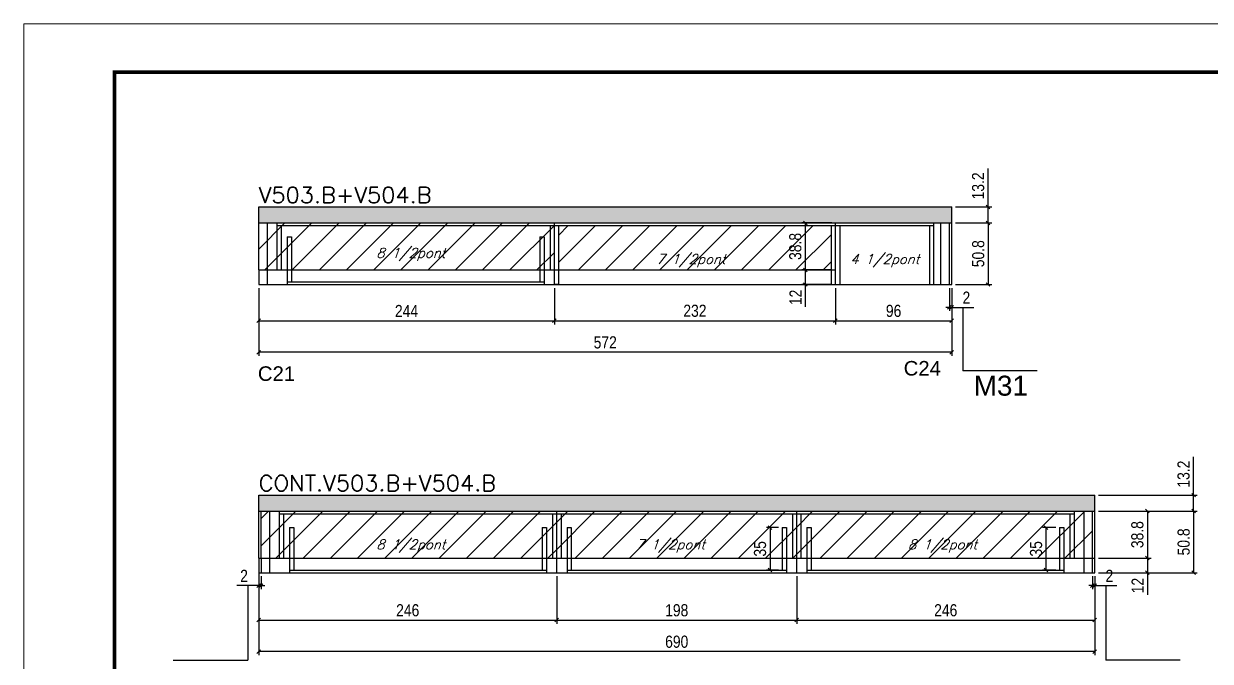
# Model space of a CAD drawing. Extents: x -21493 to -15213, y -12134 to 11887.
# Drawn here: x -18310 to -17331, y 9064 to 9590 of the extents above; entities that cross this region are included whole.
import ezdxf

# ---------------------------------------------------------------- set-up
doc = ezdxf.new("R2010")
doc.units = 0
doc.linetypes.add('DASHED', pattern=[0.75, 0.5, -0.25])
for name, color, linetype in [('5', 5, 'Continuous'), ('COTA', 241, 'Continuous'), ('NOMENCLATURA', 7, 'Continuous'), ('Painéis', 200, 'Continuous'), ('Reaproveitamento', 251, 'Continuous'), ('SARR_2.2x7', 40, 'Continuous'), ('SARR_3.5x7', 81, 'Continuous'), ('texto', 7, 'Continuous')]:
    doc.layers.add(name, color=color, linetype=linetype)
for name, color, linetype, lineweight in [('Folhas', 255, 'Continuous', 9), ('SARRAFO DE PRESSAO', 251, 'DASHED', 9), ('Texto Seção', 7, 'Continuous', 15)]:
    doc.layers.add(name, color=color, linetype=linetype, lineweight=lineweight)
doc.styles.add('COTA TECNICA', font='techl___.ttf', dxfattribs={"height": 10})
doc.styles.add('REGUA-120', font='ROMANS.shx', dxfattribs={"height": 15})
doc.styles.add('Romans', font='romans.shx')
doc.styles.get("Standard").update_dxf_attribs({"font": 'arial.ttf'})
doc.dimstyles.new('PAINEL', dxfattribs={"dimtxt": 10, "dimasz": 3, "dimexe": 3, "dimexo": 3, "dimgap": 3, "dimtad": 1, "dimdec": 1, "dimzin": 12, "dimdsep": 46, "dimtxsty": 'COTA TECNICA', "dimblk1": 'OBLIQUE', "dimblk2": 'OBLIQUE', "dimsah": 1, "dimcen": 0.9, "dimclrd": 4, "dimclre": 4, "dimclrt": 240, "dimadec": 1, "dimazin": 3, "dimtfac": 1, "dimtdec": 1, "dimtmove": 0, "dimatfit": 3, "dimfxl": 1, "dimtolj": 1, "dimtzin": 12, "dimarcsym": 0})
pattern_1 = [(45, (-158630.698, -18004.242), (-11.2253202, 11.2253202), [])]

# ---------------------------------------------------------------- blocks, each defined once
blk = doc.blocks.new('_Oblique')
at = {"color": 0, "linetype": 'ByBlock', "lineweight": -2}
blk.add_line((-0.5, -0.5), (0.5, 0.5), dxfattribs=at)
blk = doc.blocks.new('*D106')
at = {"layer": 'COTA', "color": 4, "lineweight": -2, "ltscale": 25, "transparency": 16777216}
for p, q in [((-18116.02, 9371.84), (-18116.02, 9315.88)), ((-17544.02, 9371.84), (-17544.02, 9315.88)), ((-17544.02, 9318.88), (-18116.02, 9318.88))]:
    blk.add_line(p, q, dxfattribs=at)
at = {"layer": 'Defpoints', "color": 0, "ltscale": 25, "transparency": 16777216}
for p in [(-18116.02, 9374.84), (-17544.02, 9374.84), (-18116.02, 9318.88)]:
    blk.add_point(p, dxfattribs=at)
at = {"layer": 'COTA', "color": 4, "lineweight": -2, "ltscale": 25, "transparency": 16777216, "xscale": 3, "yscale": 3, "zscale": 3, "rotation": 180}
blk.add_blockref('_Oblique', (-18116.02, 9318.88), dxfattribs=at)
at = {"layer": 'COTA', "color": 4, "lineweight": -2, "ltscale": 25, "transparency": 16777216, "xscale": 3, "yscale": 3, "zscale": 3}
blk.add_blockref('_Oblique', (-17544.02, 9318.88), dxfattribs=at)
at = {"layer": 'COTA', "color": 240, "ltscale": 25, "transparency": 16777216, "insert": (-17830.02, 9326.99), "char_height": 10, "attachment_point": 5, "style": 'COTA TECNICA'}
blk.add_mtext('\\A1;572', dxfattribs=at)
blk = doc.blocks.new('*D107')
at = {"layer": 'COTA', "color": 4, "lineweight": -2, "ltscale": 25, "transparency": 16777216}
for p, q in [((-18116.02, 9371.84), (-18116.02, 9341.87)), ((-17872.02, 9371.84), (-17872.02, 9341.87)), ((-18116.02, 9344.87), (-17872.02, 9344.87))]:
    blk.add_line(p, q, dxfattribs=at)
at = {"layer": 'Defpoints', "color": 0, "ltscale": 25, "transparency": 16777216}
for p in [(-18116.02, 9374.84), (-17872.02, 9374.84), (-17872.02, 9344.87)]:
    blk.add_point(p, dxfattribs=at)
at = {"layer": 'COTA', "color": 4, "lineweight": -2, "ltscale": 25, "transparency": 16777216, "xscale": 3, "yscale": 3, "zscale": 3, "rotation": 180}
blk.add_blockref('_Oblique', (-18116.02, 9344.87), dxfattribs=at)
at = {"layer": 'COTA', "color": 4, "lineweight": -2, "ltscale": 25, "transparency": 16777216, "xscale": 3, "yscale": 3, "zscale": 3}
blk.add_blockref('_Oblique', (-17872.02, 9344.87), dxfattribs=at)
at = {"layer": 'COTA', "color": 240, "ltscale": 25, "transparency": 16777216, "insert": (-17994.02, 9352.94), "char_height": 10, "attachment_point": 5, "style": 'COTA TECNICA'}
blk.add_mtext('\\A1;244', dxfattribs=at)
blk = doc.blocks.new('*D108')
at = {"layer": 'COTA', "color": 4, "lineweight": -2, "ltscale": 25, "transparency": 16777216}
for p, q in [((-17872.02, 9371.84), (-17872.02, 9341.87)), ((-17640.02, 9371.84), (-17640.02, 9341.87)), ((-17872.02, 9344.87), (-17640.02, 9344.87))]:
    blk.add_line(p, q, dxfattribs=at)
at = {"layer": 'Defpoints', "color": 0, "ltscale": 25, "transparency": 16777216}
for p in [(-17872.02, 9374.84), (-17640.02, 9374.84), (-17640.02, 9344.87)]:
    blk.add_point(p, dxfattribs=at)
at = {"layer": 'COTA', "color": 4, "lineweight": -2, "ltscale": 25, "transparency": 16777216, "xscale": 3, "yscale": 3, "zscale": 3, "rotation": 180}
blk.add_blockref('_Oblique', (-17872.02, 9344.87), dxfattribs=at)
at = {"layer": 'COTA', "color": 4, "lineweight": -2, "ltscale": 25, "transparency": 16777216, "xscale": 3, "yscale": 3, "zscale": 3}
blk.add_blockref('_Oblique', (-17640.02, 9344.87), dxfattribs=at)
at = {"layer": 'COTA', "color": 240, "ltscale": 25, "transparency": 16777216, "insert": (-17756.02, 9353.09), "char_height": 10, "attachment_point": 5, "style": 'COTA TECNICA'}
blk.add_mtext('\\A1;232', dxfattribs=at)
blk = doc.blocks.new('*D109')
at = {"layer": 'COTA', "color": 4, "lineweight": -2, "ltscale": 25, "transparency": 16777216}
for p, q in [((-17640.02, 9371.84), (-17640.02, 9341.87)), ((-17544.02, 9371.84), (-17544.02, 9341.87)), ((-17640.02, 9344.87), (-17544.02, 9344.87))]:
    blk.add_line(p, q, dxfattribs=at)
at = {"layer": 'Defpoints', "color": 0, "ltscale": 25, "transparency": 16777216}
for p in [(-17640.02, 9374.84), (-17544.02, 9374.84), (-17544.02, 9344.87)]:
    blk.add_point(p, dxfattribs=at)
at = {"layer": 'COTA', "color": 4, "lineweight": -2, "ltscale": 25, "transparency": 16777216, "xscale": 3, "yscale": 3, "zscale": 3, "rotation": 180}
blk.add_blockref('_Oblique', (-17640.02, 9344.87), dxfattribs=at)
at = {"layer": 'COTA', "color": 4, "lineweight": -2, "ltscale": 25, "transparency": 16777216, "xscale": 3, "yscale": 3, "zscale": 3}
blk.add_blockref('_Oblique', (-17544.02, 9344.87), dxfattribs=at)
at = {"layer": 'COTA', "color": 240, "ltscale": 25, "transparency": 16777216, "insert": (-17592.02, 9353), "char_height": 10, "attachment_point": 5, "style": 'COTA TECNICA'}
blk.add_mtext('\\A1;96', dxfattribs=at)
blk = doc.blocks.new('*D110')
at = {"layer": 'COTA', "color": 4, "lineweight": -2, "ltscale": 25, "transparency": 16777216}
for p, q in [((-17541.02, 9425.64), (-17511.03, 9425.64)), ((-17514.03, 9425.64), (-17514.03, 9374.84)), ((-17541.02, 9374.84), (-17511.03, 9374.84))]:
    blk.add_line(p, q, dxfattribs=at)
at = {"layer": 'Defpoints', "color": 0, "ltscale": 25, "transparency": 16777216}
for p in [(-17544.02, 9425.64), (-17544.02, 9374.84), (-17514.03, 9374.84)]:
    blk.add_point(p, dxfattribs=at)
at = {"layer": 'COTA', "color": 4, "lineweight": -2, "ltscale": 25, "transparency": 16777216, "xscale": 3, "yscale": 3, "zscale": 3}
for p, rotation in [((-17514.03, 9425.64), 90), ((-17514.03, 9374.84), 270)]:
    blk.add_blockref('_Oblique', p, dxfattribs=dict(at, rotation=rotation))
at = {"layer": 'COTA', "color": 240, "ltscale": 25, "transparency": 16777216, "insert": (-17522.16, 9400.24), "char_height": 10, "attachment_point": 5, "rotation": 90, "style": 'COTA TECNICA'}
blk.add_mtext('\\A1;50.8', dxfattribs=at)
blk = doc.blocks.new('*D742')
at = {"layer": 'COTA', "color": 4, "lineweight": -2, "ltscale": 25, "transparency": 16777216}
for p, q in [((-18116.02, 9145.95), (-18116.02, 9068.79)), ((-17426.02, 9133.95), (-17426.02, 9068.79)), ((-17426.02, 9071.79), (-18116.02, 9071.79))]:
    blk.add_line(p, q, dxfattribs=at)
at = {"layer": 'Defpoints', "color": 0, "ltscale": 25, "transparency": 16777216}
for p in [(-18116.02, 9148.95), (-17426.02, 9136.95), (-18116.02, 9071.79)]:
    blk.add_point(p, dxfattribs=at)
at = {"layer": 'COTA', "color": 4, "lineweight": -2, "ltscale": 25, "transparency": 16777216, "xscale": 3, "yscale": 3, "zscale": 3, "rotation": 180}
blk.add_blockref('_Oblique', (-18116.02, 9071.79), dxfattribs=at)
at = {"layer": 'COTA', "color": 4, "lineweight": -2, "ltscale": 25, "transparency": 16777216, "xscale": 3, "yscale": 3, "zscale": 3}
blk.add_blockref('_Oblique', (-17426.02, 9071.79), dxfattribs=at)
at = {"layer": 'COTA', "color": 240, "ltscale": 25, "transparency": 16777216, "insert": (-17771.02, 9079.92), "char_height": 10, "attachment_point": 5, "style": 'COTA TECNICA'}
blk.add_mtext('\\A1;690', dxfattribs=at)
blk = doc.blocks.new('*D743')
at = {"layer": 'COTA', "color": 4, "lineweight": -2, "ltscale": 25, "transparency": 16777216}
for p, q in [((-18116.02, 9145.95), (-18116.02, 9094.78)), ((-17870.02, 9133.95), (-17870.02, 9094.78)), ((-18116.02, 9097.78), (-17870.02, 9097.78))]:
    blk.add_line(p, q, dxfattribs=at)
at = {"layer": 'Defpoints', "color": 0, "ltscale": 25, "transparency": 16777216}
for p in [(-18116.02, 9148.95), (-17870.02, 9136.95), (-17870.02, 9097.78)]:
    blk.add_point(p, dxfattribs=at)
at = {"layer": 'COTA', "color": 4, "lineweight": -2, "ltscale": 25, "transparency": 16777216, "xscale": 3, "yscale": 3, "zscale": 3, "rotation": 180}
blk.add_blockref('_Oblique', (-18116.02, 9097.78), dxfattribs=at)
at = {"layer": 'COTA', "color": 4, "lineweight": -2, "ltscale": 25, "transparency": 16777216, "xscale": 3, "yscale": 3, "zscale": 3}
blk.add_blockref('_Oblique', (-17870.02, 9097.78), dxfattribs=at)
at = {"layer": 'COTA', "color": 240, "ltscale": 25, "transparency": 16777216, "insert": (-17993.02, 9105.88), "char_height": 10, "attachment_point": 5, "style": 'COTA TECNICA'}
blk.add_mtext('\\A1;246', dxfattribs=at)
blk = doc.blocks.new('*D111')
at = {"layer": 'COTA', "color": 4, "lineweight": -2, "ltscale": 25, "transparency": 16777216}
for p, q in [((-17870.02, 9133.95), (-17870.02, 9094.78)), ((-17672.02, 9133.95), (-17672.02, 9094.78)), ((-17870.02, 9097.78), (-17672.02, 9097.78))]:
    blk.add_line(p, q, dxfattribs=at)
at = {"layer": 'Defpoints', "color": 0, "ltscale": 25, "transparency": 16777216}
for p in [(-17870.02, 9136.95), (-17672.02, 9136.95), (-17672.02, 9097.78)]:
    blk.add_point(p, dxfattribs=at)
at = {"layer": 'COTA', "color": 4, "lineweight": -2, "ltscale": 25, "transparency": 16777216, "xscale": 3, "yscale": 3, "zscale": 3, "rotation": 180}
blk.add_blockref('_Oblique', (-17870.02, 9097.78), dxfattribs=at)
at = {"layer": 'COTA', "color": 4, "lineweight": -2, "ltscale": 25, "transparency": 16777216, "xscale": 3, "yscale": 3, "zscale": 3}
blk.add_blockref('_Oblique', (-17672.02, 9097.78), dxfattribs=at)
at = {"layer": 'COTA', "color": 240, "ltscale": 25, "transparency": 16777216, "insert": (-17771.02, 9105.88), "char_height": 10, "attachment_point": 5, "style": 'COTA TECNICA'}
blk.add_mtext('\\A1;198', dxfattribs=at)
blk = doc.blocks.new('*D112')
at = {"layer": 'COTA', "color": 4, "lineweight": -2, "ltscale": 25, "transparency": 16777216}
for p, q in [((-17672.02, 9133.95), (-17672.02, 9094.78)), ((-17426.02, 9133.95), (-17426.02, 9094.78)), ((-17672.02, 9097.78), (-17426.02, 9097.78))]:
    blk.add_line(p, q, dxfattribs=at)
at = {"layer": 'Defpoints', "color": 0, "ltscale": 25, "transparency": 16777216}
for p in [(-17672.02, 9136.95), (-17426.02, 9136.95), (-17426.02, 9097.78)]:
    blk.add_point(p, dxfattribs=at)
at = {"layer": 'COTA', "color": 4, "lineweight": -2, "ltscale": 25, "transparency": 16777216, "xscale": 3, "yscale": 3, "zscale": 3, "rotation": 180}
blk.add_blockref('_Oblique', (-17672.02, 9097.78), dxfattribs=at)
at = {"layer": 'COTA', "color": 4, "lineweight": -2, "ltscale": 25, "transparency": 16777216, "xscale": 3, "yscale": 3, "zscale": 3}
blk.add_blockref('_Oblique', (-17426.02, 9097.78), dxfattribs=at)
at = {"layer": 'COTA', "color": 240, "ltscale": 25, "transparency": 16777216, "insert": (-17549.02, 9105.88), "char_height": 10, "attachment_point": 5, "style": 'COTA TECNICA'}
blk.add_mtext('\\A1;246', dxfattribs=at)
blk = doc.blocks.new('*D744')
at = {"layer": 'COTA', "color": 4, "lineweight": -2, "ltscale": 25, "transparency": 16777216}
for p, q in [((-17423.02, 9187.75), (-17379.58, 9187.75)), ((-17382.58, 9187.75), (-17382.58, 9148.95)), ((-17423.02, 9148.95), (-17379.58, 9148.95))]:
    blk.add_line(p, q, dxfattribs=at)
at = {"layer": 'Defpoints', "color": 0, "ltscale": 25, "transparency": 16777216}
for p in [(-17426.02, 9187.75), (-17426.02, 9148.95), (-17382.58, 9148.95)]:
    blk.add_point(p, dxfattribs=at)
at = {"layer": 'COTA', "color": 4, "lineweight": -2, "ltscale": 25, "transparency": 16777216, "xscale": 3, "yscale": 3, "zscale": 3}
for p, rotation in [((-17382.58, 9187.75), 90), ((-17382.58, 9148.95), 270)]:
    blk.add_blockref('_Oblique', p, dxfattribs=dict(at, rotation=rotation))
at = {"layer": 'COTA', "color": 240, "ltscale": 25, "transparency": 16777216, "insert": (-17390.83, 9168.35), "char_height": 10, "attachment_point": 5, "rotation": 90, "style": 'COTA TECNICA'}
blk.add_mtext('\\A1;38.8', dxfattribs=at)
blk = doc.blocks.new('*D745')
at = {"layer": 'COTA', "color": 4, "lineweight": -2, "ltscale": 25, "transparency": 16777216}
for p, q in [((-17344.51, 9200.95), (-17344.51, 9232.68)), ((-17423.02, 9200.95), (-17341.51, 9200.95)), ((-17344.51, 9187.75), (-17344.51, 9200.95)), ((-17423.02, 9187.75), (-17341.51, 9187.75))]:
    blk.add_line(p, q, dxfattribs=at)
at = {"layer": 'Defpoints', "color": 0, "ltscale": 25, "transparency": 16777216}
for p in [(-17426.02, 9200.95), (-17344.51, 9200.95), (-17426.02, 9187.75)]:
    blk.add_point(p, dxfattribs=at)
at = {"layer": 'COTA', "color": 4, "lineweight": -2, "ltscale": 25, "transparency": 16777216, "xscale": 3, "yscale": 3, "zscale": 3}
for p, rotation in [((-17344.51, 9200.95), 90), ((-17344.51, 9187.75), 270)]:
    blk.add_blockref('_Oblique', p, dxfattribs=dict(at, rotation=rotation))
at = {"layer": 'COTA', "color": 240, "ltscale": 25, "transparency": 16777216, "insert": (-17352.73, 9218.31), "char_height": 10, "attachment_point": 5, "rotation": 90, "style": 'COTA TECNICA'}
blk.add_mtext('\\A1;13.2', dxfattribs=at)
blk = doc.blocks.new('*D98')
at = {"layer": 'COTA', "color": 4, "lineweight": -2, "ltscale": 25, "transparency": 16777216}
for p, q in [((-17428.02, 9126.31), (-17431.02, 9126.31)), ((-17428.02, 9133.95), (-17428.02, 9123.31)), ((-17428.02, 9126.31), (-17426.02, 9126.31)), ((-17426.02, 9133.95), (-17426.02, 9123.31)), ((-17426.02, 9126.31), (-17407.91, 9126.31))]:
    blk.add_line(p, q, dxfattribs=at)
at = {"layer": 'Defpoints', "color": 0, "ltscale": 25, "transparency": 16777216}
for p in [(-17428.02, 9136.95), (-17426.02, 9136.95), (-17426.02, 9126.31)]:
    blk.add_point(p, dxfattribs=at)
at = {"layer": 'COTA', "color": 4, "lineweight": -2, "ltscale": 25, "transparency": 16777216, "xscale": 3, "yscale": 3, "zscale": 3}
blk.add_blockref('_Oblique', (-17428.02, 9126.31), dxfattribs=at)
at = {"layer": 'COTA', "color": 4, "lineweight": -2, "ltscale": 25, "transparency": 16777216, "xscale": 3, "yscale": 3, "zscale": 3, "rotation": 180}
blk.add_blockref('_Oblique', (-17426.02, 9126.31), dxfattribs=at)
at = {"layer": 'COTA', "color": 240, "ltscale": 25, "transparency": 16777216, "insert": (-17413.97, 9134.31), "char_height": 10, "attachment_point": 5, "style": 'COTA TECNICA'}
blk.add_mtext('\\A1;2', dxfattribs=at)
blk = doc.blocks.new('*D99')
at = {"layer": 'COTA', "color": 4, "lineweight": -2, "ltscale": 25, "transparency": 16777216}
for p, q in [((-18116.02, 9126.31), (-18134.14, 9126.31)), ((-18116.02, 9133.95), (-18116.02, 9123.31)), ((-18114.02, 9126.31), (-18116.02, 9126.31)), ((-18114.02, 9133.95), (-18114.02, 9123.31)), ((-18114.02, 9126.31), (-18111.02, 9126.31))]:
    blk.add_line(p, q, dxfattribs=at)
at = {"layer": 'Defpoints', "color": 0, "ltscale": 25, "transparency": 16777216}
for p in [(-18116.02, 9136.95), (-18114.02, 9136.95), (-18116.02, 9126.31)]:
    blk.add_point(p, dxfattribs=at)
at = {"layer": 'COTA', "color": 4, "lineweight": -2, "ltscale": 25, "transparency": 16777216, "xscale": 3, "yscale": 3, "zscale": 3}
blk.add_blockref('_Oblique', (-18116.02, 9126.31), dxfattribs=at)
at = {"layer": 'COTA', "color": 4, "lineweight": -2, "ltscale": 25, "transparency": 16777216, "xscale": 3, "yscale": 3, "zscale": 3, "rotation": 180}
blk.add_blockref('_Oblique', (-18114.02, 9126.31), dxfattribs=at)
at = {"layer": 'COTA', "color": 240, "ltscale": 25, "transparency": 16777216, "insert": (-18128.08, 9134.31), "char_height": 10, "attachment_point": 5, "style": 'COTA TECNICA'}
blk.add_mtext('\\A1;2', dxfattribs=at)
blk = doc.blocks.new('*D721')
at = {"layer": 'COTA', "color": 4, "lineweight": -2, "ltscale": 25, "transparency": 16777216}
for p, q in [((-17514.03, 9438.84), (-17514.03, 9470.57)), ((-17541.02, 9438.84), (-17511.03, 9438.84)), ((-17514.03, 9425.64), (-17514.03, 9438.84)), ((-17541.02, 9425.64), (-17511.03, 9425.64))]:
    blk.add_line(p, q, dxfattribs=at)
at = {"layer": 'Defpoints', "color": 0, "ltscale": 25, "transparency": 16777216}
for p in [(-17544.02, 9438.84), (-17514.03, 9438.84), (-17544.02, 9425.64)]:
    blk.add_point(p, dxfattribs=at)
at = {"layer": 'COTA', "color": 4, "lineweight": -2, "ltscale": 25, "transparency": 16777216, "xscale": 3, "yscale": 3, "zscale": 3}
for p, rotation in [((-17514.03, 9438.84), 90), ((-17514.03, 9425.64), 270)]:
    blk.add_blockref('_Oblique', p, dxfattribs=dict(at, rotation=rotation))
at = {"layer": 'COTA', "color": 240, "ltscale": 25, "transparency": 16777216, "insert": (-17522.25, 9456.21), "char_height": 10, "attachment_point": 5, "rotation": 90, "style": 'COTA TECNICA'}
blk.add_mtext('\\A1;13.2', dxfattribs=at)
blk = doc.blocks.new('*D722')
at = {"layer": 'COTA', "color": 4, "lineweight": -2, "ltscale": 25, "transparency": 16777216}
for p, q in [((-17546.02, 9371.84), (-17546.02, 9352.96)), ((-17544.02, 9371.84), (-17544.02, 9352.96)), ((-17546.02, 9355.96), (-17549.02, 9355.96)), ((-17546.02, 9355.96), (-17544.02, 9355.96)), ((-17544.02, 9355.96), (-17525.91, 9355.96))]:
    blk.add_line(p, q, dxfattribs=at)
at = {"layer": 'Defpoints', "color": 0, "ltscale": 25, "transparency": 16777216}
for p in [(-17546.02, 9374.84), (-17544.02, 9374.84), (-17544.02, 9355.96)]:
    blk.add_point(p, dxfattribs=at)
at = {"layer": 'COTA', "color": 4, "lineweight": -2, "ltscale": 25, "transparency": 16777216, "xscale": 3, "yscale": 3, "zscale": 3}
blk.add_blockref('_Oblique', (-17546.02, 9355.96), dxfattribs=at)
at = {"layer": 'COTA', "color": 4, "lineweight": -2, "ltscale": 25, "transparency": 16777216, "xscale": 3, "yscale": 3, "zscale": 3, "rotation": 180}
blk.add_blockref('_Oblique', (-17544.02, 9355.96), dxfattribs=at)
at = {"layer": 'COTA', "color": 240, "ltscale": 25, "transparency": 16777216, "insert": (-17531.97, 9363.96), "char_height": 10, "attachment_point": 5, "style": 'COTA TECNICA'}
blk.add_mtext('\\A1;2', dxfattribs=at)
blk = doc.blocks.new('*D792')
at = {"layer": 'COTA', "color": 4, "lineweight": -2, "ltscale": 25, "transparency": 16777216}
for p, q in [((-17423.02, 9148.95), (-17379.58, 9148.95)), ((-17382.58, 9148.95), (-17382.58, 9136.95)), ((-17423.02, 9136.95), (-17379.58, 9136.95)), ((-17382.58, 9136.95), (-17382.58, 9118.63))]:
    blk.add_line(p, q, dxfattribs=at)
at = {"layer": 'Defpoints', "color": 0, "ltscale": 25, "transparency": 16777216}
for p in [(-17426.02, 9148.95), (-17382.58, 9148.95), (-17426.02, 9136.95)]:
    blk.add_point(p, dxfattribs=at)
at = {"layer": 'COTA', "color": 4, "lineweight": -2, "ltscale": 25, "transparency": 16777216, "xscale": 3, "yscale": 3, "zscale": 3}
for p, rotation in [((-17382.58, 9148.95), 90), ((-17382.58, 9136.95), 270)]:
    blk.add_blockref('_Oblique', p, dxfattribs=dict(at, rotation=rotation))
at = {"layer": 'COTA', "color": 240, "ltscale": 25, "transparency": 16777216, "insert": (-17390.64, 9126.29), "char_height": 10, "attachment_point": 5, "rotation": 90, "style": 'COTA TECNICA'}
blk.add_mtext('\\A1;12', dxfattribs=at)
blk = doc.blocks.new('*D793')
at = {"layer": 'COTA', "color": 4, "lineweight": -2, "ltscale": 25, "transparency": 16777216}
for p, q in [((-17423.02, 9187.75), (-17341.51, 9187.75)), ((-17344.51, 9187.75), (-17344.51, 9136.95)), ((-17423.02, 9136.95), (-17341.51, 9136.95))]:
    blk.add_line(p, q, dxfattribs=at)
at = {"layer": 'Defpoints', "color": 0, "ltscale": 25, "transparency": 16777216}
for p in [(-17426.02, 9187.75), (-17426.02, 9136.95), (-17344.51, 9136.95)]:
    blk.add_point(p, dxfattribs=at)
at = {"layer": 'COTA', "color": 4, "lineweight": -2, "ltscale": 25, "transparency": 16777216, "xscale": 3, "yscale": 3, "zscale": 3}
for p, rotation in [((-17344.51, 9187.75), 90), ((-17344.51, 9136.95), 270)]:
    blk.add_blockref('_Oblique', p, dxfattribs=dict(at, rotation=rotation))
at = {"layer": 'COTA', "color": 240, "ltscale": 25, "transparency": 16777216, "insert": (-17352.64, 9162.35), "char_height": 10, "attachment_point": 5, "rotation": 90, "style": 'COTA TECNICA'}
blk.add_mtext('\\A1;50.8', dxfattribs=at)
blk = doc.blocks.new('*D794')
at = {"layer": 'COTA', "color": 4, "lineweight": -2, "ltscale": 25, "transparency": 16777216}
for p, q in [((-17458.03, 9174.12), (-17469.23, 9174.12)), ((-17466.23, 9139.15), (-17466.23, 9174.12)), ((-17458.03, 9139.15), (-17469.23, 9139.15))]:
    blk.add_line(p, q, dxfattribs=at)
at = {"layer": 'Defpoints', "color": 0, "ltscale": 25, "transparency": 16777216}
for p in [(-17466.23, 9174.12), (-17455.03, 9174.12), (-17455.03, 9139.15)]:
    blk.add_point(p, dxfattribs=at)
at = {"layer": 'COTA', "color": 4, "lineweight": -2, "ltscale": 25, "transparency": 16777216, "xscale": 3, "yscale": 3, "zscale": 3}
for p, rotation in [((-17466.23, 9174.12), 90), ((-17466.23, 9139.15), 270)]:
    blk.add_blockref('_Oblique', p, dxfattribs=dict(at, rotation=rotation))
at = {"layer": 'COTA', "color": 240, "ltscale": 25, "transparency": 16777216, "insert": (-17474.45, 9156.63), "char_height": 10, "attachment_point": 5, "rotation": 90, "style": 'COTA TECNICA'}
blk.add_mtext('\\A1;35', dxfattribs=at)
blk = doc.blocks.new('*D798')
at = {"layer": 'COTA', "color": 4, "lineweight": -2, "ltscale": 25, "transparency": 16777216}
for p, q in [((-17687.02, 9174.12), (-17697.02, 9174.12)), ((-17694.02, 9174.12), (-17694.02, 9139.15)), ((-17687.02, 9139.15), (-17697.02, 9139.15))]:
    blk.add_line(p, q, dxfattribs=at)
at = {"layer": 'Defpoints', "color": 0, "ltscale": 25, "transparency": 16777216}
for p in [(-17684.02, 9174.12), (-17694.02, 9139.15), (-17684.02, 9139.15)]:
    blk.add_point(p, dxfattribs=at)
at = {"layer": 'COTA', "color": 4, "lineweight": -2, "ltscale": 25, "transparency": 16777216, "xscale": 3, "yscale": 3, "zscale": 3}
for p, rotation in [((-17694.02, 9174.12), 90), ((-17694.02, 9139.15), 270)]:
    blk.add_blockref('_Oblique', p, dxfattribs=dict(at, rotation=rotation))
at = {"layer": 'COTA', "color": 240, "ltscale": 25, "transparency": 16777216, "insert": (-17702.24, 9156.63), "char_height": 10, "attachment_point": 5, "rotation": 90, "style": 'COTA TECNICA'}
blk.add_mtext('\\A1;35', dxfattribs=at)
blk = doc.blocks.new('*D768')
at = {"layer": 'COTA', "color": 4, "lineweight": -2, "ltscale": 25, "transparency": 16777216}
for p, q in [((-17643.02, 9425.64), (-17667.89, 9425.64)), ((-17664.89, 9425.64), (-17664.89, 9386.84)), ((-17643.02, 9386.84), (-17667.89, 9386.84))]:
    blk.add_line(p, q, dxfattribs=at)
at = {"layer": 'Defpoints', "color": 0, "ltscale": 25, "transparency": 16777216}
for p in [(-17640.02, 9425.64), (-17664.89, 9386.84), (-17640.02, 9386.84)]:
    blk.add_point(p, dxfattribs=at)
at = {"layer": 'COTA', "color": 4, "lineweight": -2, "ltscale": 25, "transparency": 16777216, "xscale": 3, "yscale": 3, "zscale": 3}
for p, rotation in [((-17664.89, 9425.64), 90), ((-17664.89, 9386.84), 270)]:
    blk.add_blockref('_Oblique', p, dxfattribs=dict(at, rotation=rotation))
at = {"layer": 'COTA', "color": 240, "ltscale": 25, "transparency": 16777216, "insert": (-17673.13, 9406.24), "char_height": 10, "attachment_point": 5, "rotation": 90, "style": 'COTA TECNICA'}
blk.add_mtext('\\A1;38.8', dxfattribs=at)
blk = doc.blocks.new('*D769')
at = {"layer": 'COTA', "color": 4, "lineweight": -2, "ltscale": 25, "transparency": 16777216}
for p, q in [((-17643.02, 9386.84), (-17667.89, 9386.84)), ((-17664.89, 9386.84), (-17664.89, 9374.84)), ((-17643.02, 9374.84), (-17667.89, 9374.84)), ((-17664.89, 9374.84), (-17664.89, 9356.53))]:
    blk.add_line(p, q, dxfattribs=at)
at = {"layer": 'Defpoints', "color": 0, "ltscale": 25, "transparency": 16777216}
for p in [(-17640.02, 9386.84), (-17664.89, 9374.84), (-17640.02, 9374.84)]:
    blk.add_point(p, dxfattribs=at)
at = {"layer": 'COTA', "color": 4, "lineweight": -2, "ltscale": 25, "transparency": 16777216, "xscale": 3, "yscale": 3, "zscale": 3}
for p, rotation in [((-17664.89, 9386.84), 90), ((-17664.89, 9374.84), 270)]:
    blk.add_blockref('_Oblique', p, dxfattribs=dict(at, rotation=rotation))
at = {"layer": 'COTA', "color": 240, "ltscale": 25, "transparency": 16777216, "insert": (-17672.95, 9364.18), "char_height": 10, "attachment_point": 5, "rotation": 90, "style": 'COTA TECNICA'}
blk.add_mtext('\\A1;12', dxfattribs=at)
blk = doc.blocks.new('9999999999')
at = {"layer": 'Folhas'}
blk.add_lwpolyline([(98138.98, 34190.21), (99623.98, 34190.21), (99623.98, 35240.21), (98138.98, 35240.21)], close=True, dxfattribs=at)
at = {"layer": 'Folhas', "color": 30, "const_width": 3}
blk.add_lwpolyline([(98213.98, 34230.21), (99583.98, 34230.21), (99583.98, 35200.21), (98213.98, 35200.21)], close=True, dxfattribs=at)

msp = doc.modelspace()

# ---------------------------------------------------------------- hatches: boundary and pattern name
at = {"layer": 'COTA', "linetype": 'ByBlock'}
h = msp.add_hatch(dxfattribs=at)
h.set_pattern_fill('AR-CONC', color=256, scale=0.03)
h.set_pattern_definition([(50, (-157367.5164, -23753.7837), (5.46554007, -0.47817257), [0.5715, -6.2865]), (355, (-157367.5164, -23753.7837), (-1.05730264, 5.73170536), [0.4572, -5.02921753]), (100.4514447, (-157367.061, -23753.8235), (4.40823741, 5.25353256), [0.48570026, -5.34270734]), (46.1842, (-157367.5164, -23752.26), (8.13237123, -1.26126984), [0.85725, -9.42975]), (96.6355576, (-157366.839, -23752.365), (7.122124, 7.42278374), [0.7285507, -8.01406824]), (351.184151, (-157367.516, -23752.26), (7.122124, 7.42278374), [0.685799, -7.54379196]), (21, (-157366.7544, -23752.6407), (4.54843174, -3.06795595), [0.5715, -6.2865]), (326, (-157366.7544, -23752.6407), (1.85406085, 5.52563898), [0.4572, -5.0292]), (71.451445, (-157366.3754, -23752.8964), (6.40249258, 2.45768307), [0.48570026, -5.34269813]), (37.5, (-157367.5164, -23753.7837), (0.092658098, 2.536651166), [0, -4.96824, 0, -5.1054, 0, -5.04825]), (7.5, (-157367.5164, -23753.7837), (2.004589875, 3.005417245), [0, -2.91084, 0, -4.85394, 0, -1.92405]), (327.5, (-157369.2157, -23753.7837), (4.067717855, -0.17186232), [0, -1.905, 0, -5.9436, 0, -7.8867]), (317.5, (-157369.9777, -23753.7837), (4.44387544, 0.76279473), [0, -2.4765, 0, -3.94716, 0, -5.6007])])
h.paths.add_polyline_path([(-17544.02, 9425.64), (-17544.02, 9438.84), (-18116.02, 9438.84), (-18116.02, 9425.64)])
h = msp.add_hatch(dxfattribs=at)
h.set_pattern_fill('AR-CONC', color=256, scale=0.03)
h.set_pattern_definition([(50, (-157367.5164, -23991.678), (5.46554007, -0.47817257), [0.5715, -6.2865]), (355, (-157367.5164, -23991.678), (-1.05730264, 5.73170536), [0.4572, -5.02921753]), (100.4514447, (-157367.061, -23991.718), (4.40823741, 5.25353256), [0.48570026, -5.34270734]), (46.1842, (-157367.5164, -23990.154), (8.13237123, -1.26126984), [0.85725, -9.42975]), (96.6355576, (-157366.839, -23990.259), (7.122124, 7.42278374), [0.7285507, -8.01406824]), (351.184151, (-157367.516, -23990.154), (7.122124, 7.42278374), [0.685799, -7.54379196]), (21, (-157366.7544, -23990.535), (4.54843174, -3.06795595), [0.5715, -6.2865]), (326, (-157366.7544, -23990.535), (1.85406085, 5.52563898), [0.4572, -5.0292]), (71.451445, (-157366.3754, -23990.7906), (6.40249258, 2.45768307), [0.48570026, -5.34269813]), (37.5, (-157367.5164, -23991.678), (0.092658098, 2.536651166), [0, -4.96824, 0, -5.1054, 0, -5.04825]), (7.5, (-157367.5164, -23991.678), (2.004589875, 3.005417245), [0, -2.91084, 0, -4.85394, 0, -1.92405]), (327.5, (-157369.2157, -23991.678), (4.067717855, -0.17186232), [0, -1.905, 0, -5.9436, 0, -7.8867]), (317.5, (-157369.9777, -23991.678), (4.44387544, 0.76279473), [0, -2.4765, 0, -3.94716, 0, -5.6007])])
h.paths.add_polyline_path([(-17426.02, 9187.75), (-17426.02, 9200.95), (-18116.02, 9200.95), (-18116.02, 9187.75)])
at = {"layer": 'Reaproveitamento', "ltscale": 25}
h = msp.add_hatch(dxfattribs=at)
h.set_pattern_fill('ANSI31', color=256, scale=5)
h.set_pattern_definition(pattern_1)
h.paths.add_polyline_path([(-18116.02, 9425.64), (-18116.02, 9386.84), (-17872.02, 9386.84), (-17872.02, 9425.64)])
h.paths.add_polyline_path([(-18026.78, 9391.62), (-17959.16, 9391.62), (-17953.66, 9407.59), (-18021.28, 9407.59)], flags=24)
h = msp.add_hatch(dxfattribs=at)
h.set_pattern_fill('ANSI31', color=256, scale=5)
h.set_pattern_definition([(45, (-157032.198, -20301.392), (-11.2253202, 11.2253202), [])])
h.paths.add_polyline_path([(-17868.52, 9423.44), (-17868.52, 9386.84), (-17643.52, 9386.84), (-17643.52, 9423.44)])
h.paths.add_polyline_path([(-17796.1, 9386.51), (-17728.48, 9386.51), (-17722.98, 9402.48), (-17790.6, 9402.48)], flags=9)
h = msp.add_hatch(dxfattribs=at)
h.set_pattern_fill('ANSI31', color=256, scale=5)
h.set_pattern_definition(pattern_1)
h.paths.add_polyline_path([(-18114.02, 9187.75), (-18114.02, 9148.95), (-17870.02, 9148.95), (-17870.02, 9187.75)])
h.paths.add_polyline_path([(-18026.78, 9150.91), (-17959.16, 9150.91), (-17953.66, 9166.88), (-18021.28, 9166.88)], flags=24)
h = msp.add_hatch(dxfattribs=at)
h.set_pattern_fill('ANSI31', color=256, scale=5)
h.set_pattern_definition(pattern_1)
h.paths.add_polyline_path([(-17672.02, 9187.75), (-17870.02, 9187.75), (-17870.02, 9148.95), (-17672.02, 9148.95)])
h = msp.add_hatch(dxfattribs=at)
h.set_pattern_fill('ANSI31', color=256, scale=5)
h.set_pattern_definition(pattern_1)
h.paths.add_polyline_path([(-17428.02, 9187.75), (-17672.02, 9187.75), (-17672.02, 9148.95), (-17428.02, 9148.95)])

# ---------------------------------------------------------------- linework, layer by layer
at = {"layer": 'COTA', "linetype": 'ByBlock'}
for p, q in [((-18116.02, 9438.84), (-17544.02, 9438.84)), ((-18116.02, 9425.64), (-18116.02, 9438.84)), ((-18116.02, 9438.84), (-17544.02, 9438.84)), ((-17544.02, 9425.64), (-17544.02, 9438.84)), ((-18116.02, 9200.95), (-17426.02, 9200.95)), ((-18116.02, 9187.75), (-18116.02, 9200.95)), ((-18116.02, 9200.95), (-17426.02, 9200.95)), ((-17426.02, 9187.75), (-17426.02, 9200.95))]:
    msp.add_line(p, q, dxfattribs=at)
at = {"layer": 'NOMENCLATURA', "linetype": 'Continuous'}
for p, q in [((-17534.97, 9355.96), (-17534.97, 9303.56)), ((-17473.48, 9303.56), (-17534.97, 9303.56)), ((-18125.08, 9126.31), (-18125.08, 9064.72)), ((-17416.97, 9126.31), (-17416.97, 9064.72)), ((-18186.57, 9064.72), (-18125.08, 9064.72)), ((-17355.48, 9064.72), (-17416.97, 9064.72))]:
    msp.add_line(p, q, dxfattribs=at)
at = {"layer": 'Painéis'}
for p, q in [((-18116.02, 9425.64), (-17544.02, 9425.64)), ((-18116.02, 9386.84), (-17640.02, 9386.84)), ((-18116.02, 9374.84), (-17544.02, 9374.84)), ((-18116.02, 9187.75), (-17426.02, 9187.75)), ((-18116.02, 9148.95), (-17426.02, 9148.95)), ((-18116.02, 9136.95), (-17426.02, 9136.95))]:
    msp.add_line(p, q, dxfattribs=at)
at = {"layer": 'Painéis', "ltscale": 25}
for p, q in [((-18116.02, 9386.84), (-18116.02, 9425.64)), ((-17872.02, 9374.84), (-17872.02, 9425.64)), ((-17640.02, 9374.84), (-17640.02, 9425.64)), ((-17546.02, 9374.84), (-17546.02, 9425.64)), ((-17544.02, 9374.84), (-17544.02, 9425.64)), ((-18116.02, 9386.84), (-18116.02, 9374.84)), ((-18116.02, 9148.95), (-18116.02, 9187.75)), ((-18114.02, 9148.95), (-18114.02, 9187.75)), ((-17870.02, 9136.95), (-17870.02, 9187.75)), ((-17672.02, 9136.95), (-17672.02, 9187.75)), ((-17428.02, 9136.95), (-17428.02, 9187.75)), ((-17426.02, 9136.95), (-17426.02, 9187.75)), ((-18116.02, 9148.95), (-18116.02, 9136.95)), ((-18114.02, 9148.95), (-18114.02, 9136.95))]:
    msp.add_line(p, q, dxfattribs=at)
at = {"layer": 'SARR_2.2x7', "linetype": 'Continuous'}
for p, q in [((-18109.02, 9425.64), (-18109.02, 9386.84)), ((-18101.02, 9423.44), (-17559.02, 9423.44)), ((-17553.02, 9374.84), (-17553.02, 9425.64)), ((-18109.02, 9386.84), (-18109.02, 9374.84)), ((-18092.52, 9377.04), (-17880.52, 9377.04)), ((-18092.52, 9374.84), (-17880.52, 9374.84)), ((-18107.02, 9187.75), (-18107.02, 9148.95)), ((-18099.02, 9185.55), (-17443.02, 9185.55)), ((-17435.02, 9187.75), (-17435.02, 9148.95)), ((-18107.02, 9148.95), (-18107.02, 9136.95)), ((-17435.02, 9148.95), (-17435.02, 9136.95)), ((-18090.52, 9139.15), (-17878.52, 9139.15)), ((-18090.52, 9136.95), (-17878.52, 9136.95)), ((-17861.52, 9139.15), (-17680.52, 9139.15)), ((-17861.52, 9136.95), (-17680.52, 9136.95)), ((-17663.52, 9139.15), (-17451.53, 9139.15)), ((-17663.52, 9136.95), (-17451.53, 9136.95))]:
    msp.add_line(p, q, dxfattribs=at)
at = {"layer": 'SARR_3.5x7'}
for p, q in [((-18101.02, 9425.64), (-18101.02, 9386.84)), ((-18097.52, 9423.44), (-18097.52, 9386.84)), ((-17875.52, 9423.44), (-17875.52, 9386.84)), ((-17868.52, 9423.44), (-17868.52, 9374.84)), ((-17643.52, 9423.44), (-17643.52, 9374.84)), ((-17636.52, 9423.44), (-17636.52, 9374.84)), ((-17562.53, 9423.44), (-17562.52, 9374.84)), ((-17559.02, 9425.64), (-17559.02, 9374.84)), ((-18092.52, 9414.21), (-18092.52, 9374.84)), ((-18092.52, 9414.21), (-18089.02, 9414.21)), ((-18089.02, 9414.21), (-18089.02, 9377.04)), ((-17884.02, 9414.21), (-17884.02, 9377.04)), ((-17884.02, 9414.21), (-17880.52, 9414.21)), ((-17880.52, 9414.21), (-17880.52, 9374.84)), ((-17868.52, 9374.84), (-17872.02, 9374.84)), ((-17643.52, 9374.84), (-17640.02, 9374.84)), ((-18099.02, 9187.75), (-18099.02, 9148.95)), ((-18095.52, 9185.55), (-18095.52, 9148.95)), ((-17873.52, 9185.55), (-17873.52, 9148.95)), ((-17866.52, 9185.55), (-17866.52, 9148.95)), ((-17675.52, 9185.55), (-17675.52, 9148.95)), ((-17668.52, 9185.55), (-17668.52, 9148.95)), ((-17446.53, 9185.55), (-17446.53, 9148.95)), ((-17443.02, 9187.75), (-17443.02, 9148.95)), ((-18090.52, 9174.12), (-18090.52, 9136.95)), ((-18090.52, 9174.12), (-18087.02, 9174.12)), ((-18087.02, 9174.12), (-18087.02, 9139.15)), ((-17882.02, 9174.12), (-17882.02, 9139.15)), ((-17882.02, 9174.12), (-17878.52, 9174.12)), ((-17878.52, 9174.12), (-17878.52, 9136.95)), ((-17861.52, 9174.12), (-17861.52, 9136.95)), ((-17861.52, 9174.12), (-17858.02, 9174.12)), ((-17858.02, 9174.12), (-17858.02, 9139.15)), ((-17684.02, 9174.12), (-17684.02, 9139.15)), ((-17684.02, 9174.12), (-17680.52, 9174.12)), ((-17680.52, 9174.12), (-17680.52, 9136.95)), ((-17663.52, 9174.12), (-17663.52, 9136.95)), ((-17663.52, 9174.12), (-17660.02, 9174.12)), ((-17660.02, 9174.12), (-17660.02, 9139.15)), ((-17455.03, 9174.12), (-17455.03, 9139.15)), ((-17455.03, 9174.12), (-17451.53, 9174.12)), ((-17451.53, 9174.12), (-17451.53, 9136.95))]:
    msp.add_line(p, q, dxfattribs=at)

# ---------------------------------------------------------------- block references
at = {"layer": 'SARRAFO DE PRESSAO', "color": 6, "linetype": 'ByBlock'}
msp.add_blockref('9999999999', (-116448.89, -25650.12), dxfattribs=at)

# ---------------------------------------------------------------- texts
at = {"layer": '5', "linetype": 'Continuous'}
for s, p in [('C21', (-18116.67, 9295.29)), ('C24', (-17583.72, 9299.68))]:
    msp.add_text(s, height=12, rotation=359.99996, dxfattribs=at).set_placement(p)
at = {"layer": 'NOMENCLATURA', "linetype": 'Continuous'}
msp.add_text('M31', height=16.5, dxfattribs=at).set_placement((-17525.98, 9283.07))
at = {"layer": 'texto', "color": 2, "char_height": 8, "attachment_point": 5, "style": 'Romans'}
for s, insert in [('{\\Q19;\\C256;8 1/2pont}', (-17990.41, 9399.6)), ('{\\Q19;\\C256;7 1/2pont}', (-17759.23, 9394.49)), ('{\\Q19;\\C256;4 1/2pont}', (-17599.33, 9394.49)), ('{\\Q19;\\C256;8 1/2pont}', (-17990.41, 9158.9)), ('{\\Q19;\\C256;7 1/2pont}', (-17776.28, 9158.9)), ('{\\Q19;\\C256;8 1/2pont}', (-17551.67, 9158.9))]:
    msp.add_mtext(s, dxfattribs=dict(at, insert=insert))
at = {"layer": 'Texto Seção', "style": 'REGUA-120', "width": 1.05}
for s, p in [('V503.B+V504.B', (-18116.04, 9442.22)), ('CONT.V503.B+V504.B', (-18116.04, 9204.32))]:
    msp.add_text(s, height=13, dxfattribs=at).set_placement(p)

# ---------------------------------------------------------------- dimensions: what is measured, and where the dimension line sits
at = {"layer": 'COTA', "ltscale": 25}
for base, p1, p2, picture, middle in [((-17514.03, 9438.84), (-17544.02, 9425.64), (-17544.02, 9438.84), '*D721', (-17522.25, 9456.21)), ((-17664.89, 9386.84), (-17640.02, 9425.64), (-17640.02, 9386.84), '*D768', (-17673.13, 9406.24)), ((-17664.89, 9374.84), (-17640.02, 9386.84), (-17640.02, 9374.84), '*D769', (-17672.95, 9364.18)), ((-17344.51, 9136.95), (-17426.02, 9187.75), (-17426.02, 9136.95), '*D793', (-17352.64, 9162.35)), ((-17694.02, 9139.15), (-17684.02, 9174.12), (-17684.02, 9139.15), '*D798', (-17702.24, 9156.63)), ((-17466.23, 9174.12), (-17455.03, 9139.15), (-17455.03, 9174.12), '*D794', (-17474.45, 9156.63))]:
    dim = msp.add_linear_dim(base=base, p1=p1, p2=p2, angle=90, dimstyle='PAINEL', dxfattribs=at)
    dim.commit()
    dim.dimension.update_dxf_attribs({"geometry": picture, "text_midpoint": middle})
for base, p1, p2, picture, middle in [((-17514.03, 9374.84), (-17544.02, 9425.64), (-17544.02, 9374.84), '*D110', (-17514.03, 9400.24)), ((-17344.51, 9200.95), (-17426.02, 9187.75), (-17426.02, 9200.95), '*D745', (-17344.51, 9218.31)), ((-17382.58, 9148.95), (-17426.02, 9187.75), (-17426.02, 9148.95), '*D744', (-17382.58, 9168.35)), ((-17382.58, 9148.95), (-17426.02, 9136.95), (-17426.02, 9148.95), '*D792', (-17382.58, 9126.29))]:
    dim = msp.add_linear_dim(base=base, p1=p1, p2=p2, angle=90, dimstyle='PAINEL', dxfattribs=at)
    dim.commit()
    dim.dimension.update_dxf_attribs({"geometry": picture, "text_midpoint": middle, "dimtype": 160})
for base, p1, p2, picture, middle in [((-18116.02, 9318.88), (-17544.02, 9374.84), (-18116.02, 9374.84), '*D106', (-17830.02, 9326.99)), ((-17872.02, 9344.87), (-18116.02, 9374.84), (-17872.02, 9374.84), '*D107', (-17994.02, 9352.94)), ((-17640.02, 9344.87), (-17872.02, 9374.84), (-17640.02, 9374.84), '*D108', (-17756.02, 9353.09)), ((-17544.02, 9355.96), (-17546.02, 9374.84), (-17544.02, 9374.84), '*D722', (-17531.97, 9363.96)), ((-18116.02, 9071.79), (-17426.02, 9136.95), (-18116.02, 9148.95), '*D742', (-17771.02, 9079.92)), ((-17870.02, 9097.78), (-18116.02, 9148.95), (-17870.02, 9136.95), '*D743', (-17993.02, 9105.88)), ((-18116.02, 9126.31), (-18114.02, 9136.95), (-18116.02, 9136.95), '*D99', (-18128.08, 9134.31)), ((-17672.02, 9097.78), (-17870.02, 9136.95), (-17672.02, 9136.95), '*D111', (-17771.02, 9105.88)), ((-17426.02, 9126.31), (-17428.02, 9136.95), (-17426.02, 9136.95), '*D98', (-17413.97, 9134.31))]:
    dim = msp.add_linear_dim(base=base, p1=p1, p2=p2, dimstyle='PAINEL', dxfattribs=at)
    dim.commit()
    dim.dimension.update_dxf_attribs({"geometry": picture, "text_midpoint": middle})
for base, p1, p2, picture, middle in [((-17544.02, 9344.87), (-17640.02, 9374.84), (-17544.02, 9374.84), '*D109', (-17592.02, 9353)), ((-17426.02, 9097.78), (-17672.02, 9136.95), (-17426.02, 9136.95), '*D112', (-17549.02, 9105.88))]:
    dim = msp.add_linear_dim(base=base, p1=p1, p2=p2, dimstyle='PAINEL', override={"dimtmove": 1}, dxfattribs=at)
    dim.commit()
    dim.dimension.update_dxf_attribs({"geometry": picture, "text_midpoint": middle})

doc.saveas('drawing.dxf')
